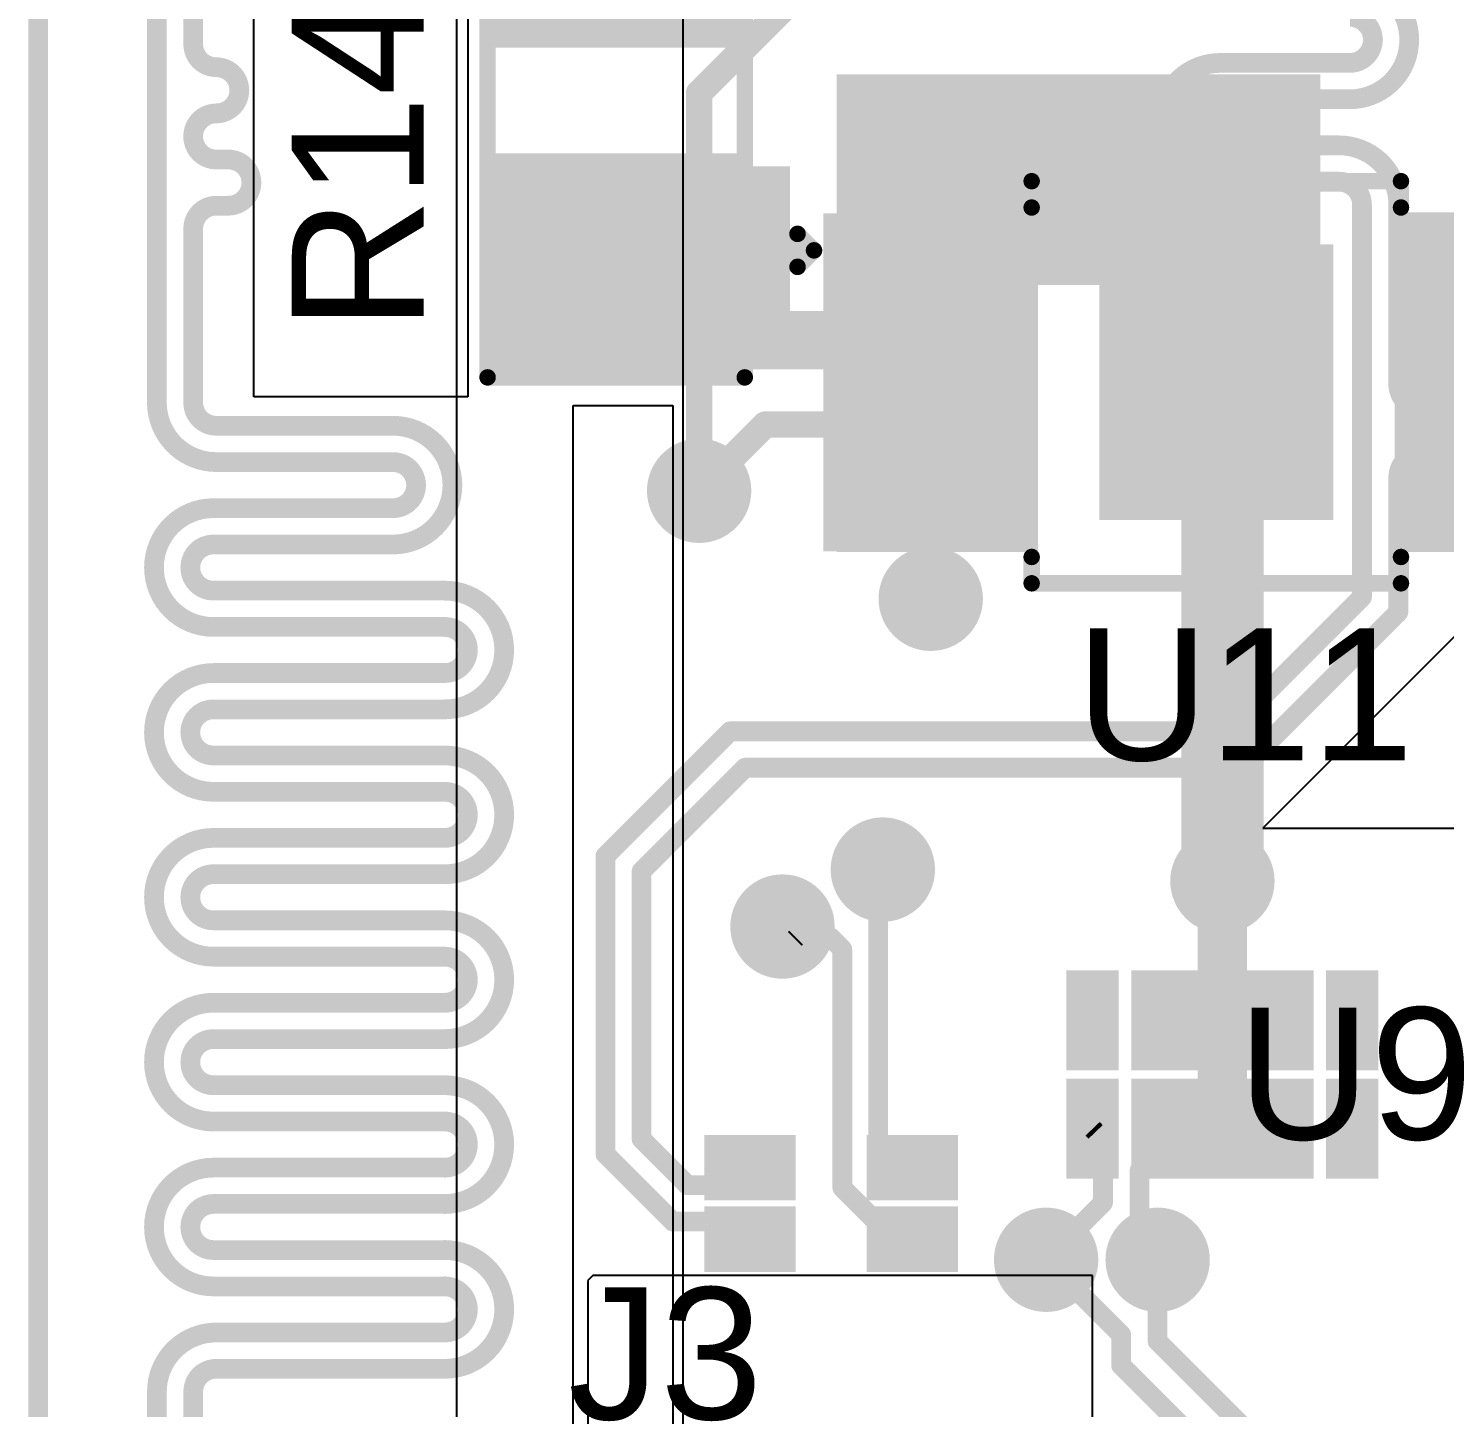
# Model space of a CAD drawing. Header units: millimetres. Extents: x 0 to 172, y 0 to 138.
# Drawn here: x 57.63 to 68.54, y 17.59 to 28.22 of the extents above; entities that cross this region are included whole.
import ezdxf

# ---------------------------------------------------------------- set-up
doc = ezdxf.new("R2010")
doc.units = ezdxf.units.MM
for name, color, linetype in [('BottomLayer', 5, 'Continuous'), ('BottomPaste', 16, 'Continuous'), ('BottomSolder', 6, 'Continuous'), ('MultiLayer', 9, 'Continuous'), ('PadHoleLayer', 156, 'Continuous'), ('TopLayer', 1, 'Continuous'), ('TopOverlay', 2, 'Continuous'), ('TopPaste', 8, 'Continuous'), ('TopSolder', 216, 'Continuous'), ('ViaHoleLayer', 16, 'Continuous')]:
    doc.layers.add(name, color=color, linetype=linetype)
doc.styles.add('Arial', font='', dxfattribs={"height": 0.2})
doc.styles.get('Arial').set_extended_font_data('Arial')

# ---------------------------------------------------------------- blocks, each defined once
blk = doc.blocks.new('8_HVSSOP_23')
at = {"layer": 'BottomLayer'}
h = blk.add_hatch(color=5, dxfattribs=at)
edge = h.paths.add_edge_path()
edge.add_arc((-0.55, 0), 0.175, 0, 360)
h = blk.add_hatch(color=5, dxfattribs=at)
edge = h.paths.add_edge_path()
edge.add_arc((0.55, 0), 0.175, 0, 360)
at = {"layer": 'BottomSolder'}
h = blk.add_hatch(color=6, dxfattribs=at)
edge = h.paths.add_edge_path()
edge.add_arc((-0.55, 0), 0.277, 0, 360)
h = blk.add_hatch(color=6, dxfattribs=at)
edge = h.paths.add_edge_path()
edge.add_arc((0.55, 0), 0.277, 0, 360)
at = {"layer": 'MultiLayer'}
h = blk.add_hatch(color=9, dxfattribs=at)
edge = h.paths.add_edge_path()
edge.add_arc((-0.55, 0), 0.175, 0, 360)
h = blk.add_hatch(color=9, dxfattribs=at)
edge = h.paths.add_edge_path()
edge.add_arc((0.55, 0), 0.175, 0, 360)
at = {"layer": 'PadHoleLayer'}
h = blk.add_hatch(color=156, dxfattribs=at)
edge = h.paths.add_edge_path()
edge.add_arc((-0.55, 0), 0.1, 0, 360)
h = blk.add_hatch(color=156, dxfattribs=at)
edge = h.paths.add_edge_path()
edge.add_arc((0.55, 0), 0.1, 0, 360)
at = {"layer": 'TopLayer'}
for points in [[(-1.475, 1.2), (-1.475, 0.75), (-2.925, 0.75), (-2.925, 1.2)], [(2.925, 1.2), (2.925, 0.75), (1.475, 0.75), (1.475, 1.2)], [(-0.8, 0.96), (0.8, 0.96), (0.8, -0.96), (-0.8, -0.96)], [(-1.475, 0.55), (-1.475, 0.1), (-2.925, 0.1), (-2.925, 0.55)], [(2.925, 0.55), (2.925, 0.1), (1.475, 0.1), (1.475, 0.55)], [(-1.475, -0.1), (-1.475, -0.55), (-2.925, -0.55), (-2.925, -0.1)], [(2.925, -0.1), (2.925, -0.55), (1.475, -0.55), (1.475, -0.1)], [(-1.475, -0.75), (-1.475, -1.2), (-2.925, -1.2), (-2.925, -0.75)], [(2.925, -0.75), (2.925, -1.2), (1.475, -1.2), (1.475, -0.75)]]:
    blk.add_hatch(color=1, dxfattribs=at).paths.add_polyline_path(points)
h = blk.add_hatch(color=1, dxfattribs=at)
edge = h.paths.add_edge_path()
edge.add_arc((-0.55, 0), 0.175, 0, 360)
h = blk.add_hatch(color=1, dxfattribs=at)
edge = h.paths.add_edge_path()
edge.add_arc((0.55, 0), 0.175, 0, 360)
at = {"layer": 'TopPaste'}
for points in [[(-1.475, 1.2), (-1.475, 0.75), (-2.925, 0.75), (-2.925, 1.2)], [(2.925, 1.2), (2.925, 0.75), (1.475, 0.75), (1.475, 1.2)], [(-0.8, 0.96), (0.8, 0.96), (0.8, -0.96), (-0.8, -0.96)], [(-1.475, 0.55), (-1.475, 0.1), (-2.925, 0.1), (-2.925, 0.55)], [(2.925, 0.55), (2.925, 0.1), (1.475, 0.1), (1.475, 0.55)], [(-1.475, -0.1), (-1.475, -0.55), (-2.925, -0.55), (-2.925, -0.1)], [(2.925, -0.1), (2.925, -0.55), (1.475, -0.55), (1.475, -0.1)], [(-1.475, -0.75), (-1.475, -1.2), (-2.925, -1.2), (-2.925, -0.75)], [(2.925, -0.75), (2.925, -1.2), (1.475, -1.2), (1.475, -0.75)]]:
    blk.add_hatch(color=8, dxfattribs=at).paths.add_polyline_path(points)
at = {"layer": 'TopSolder'}
for points in [[(-1.373, 1.302), (-1.373, 0.648), (-3.027, 0.648), (-3.027, 1.302)], [(3.027, 1.302), (3.027, 0.648), (1.373, 0.648), (1.373, 1.302)], [(-0.902, 1.062), (0.902, 1.062), (0.902, -1.062), (-0.902, -1.062)], [(-1.373, 0.652), (-1.373, -0.002), (-3.027, -0.002), (-3.027, 0.652)], [(3.027, 0.652), (3.027, -0.002), (1.373, -0.002), (1.373, 0.652)], [(-1.373, 0.002), (-1.373, -0.652), (-3.027, -0.652), (-3.027, 0.002)], [(3.027, 0.002), (3.027, -0.652), (1.373, -0.652), (1.373, 0.002)], [(-1.373, -0.648), (-1.373, -1.302), (-3.027, -1.302), (-3.027, -0.648)], [(3.027, -0.648), (3.027, -1.302), (1.373, -1.302), (1.373, -0.648)]]:
    blk.add_hatch(color=216, dxfattribs=at).paths.add_polyline_path(points)
h = blk.add_hatch(color=216, dxfattribs=at)
edge = h.paths.add_edge_path()
edge.add_arc((-0.55, 0), 0.277, 0, 360)
h = blk.add_hatch(color=216, dxfattribs=at)
edge = h.paths.add_edge_path()
edge.add_arc((0.55, 0), 0.277, 0, 360)
at = {"layer": 'TopOverlay', "const_width": 0.127}
for points in [[(-1.422, 1.549), (1.422, 1.549)], [(-1.422, 1.346), (-1.422, 1.549)], [(1.422, 1.346), (1.422, 1.549)], [(-3.226, 0.889), (-3.226, 1.143)], [(-3.226, 1.143), (-3.099, 1.016)], [(-3.226, 0.889), (-3.099, 1.016)], [(-1.422, -1.549), (-1.422, -1.346)], [(1.422, -1.549), (1.422, -1.346)], [(-1.422, -1.549), (1.422, -1.549)]]:
    blk.add_lwpolyline(points, dxfattribs=at)
at = {"layer": 'TopOverlay', "const_width": 0.0635}
for points in [[(-1.454, 1.549, 1), (-1.391, 1.549, 1)], [(-1.454, 1.549, 1), (-1.391, 1.549, 1)], [(1.391, 1.549, 1), (1.454, 1.549, 1)], [(1.391, 1.549, 1), (1.454, 1.549, 1)], [(-1.454, 1.346, 1), (-1.391, 1.346, 1)], [(1.391, 1.346, 1), (1.454, 1.346, 1)], [(-3.258, 1.143, 1), (-3.194, 1.143, 1)], [(-3.258, 1.143, 1), (-3.194, 1.143, 1)], [(-3.131, 1.016, 1), (-3.067, 1.016, 1)], [(-3.131, 1.016, 1), (-3.067, 1.016, 1)], [(-3.258, 0.889, 1), (-3.194, 0.889, 1)], [(-3.258, 0.889, 1), (-3.194, 0.889, 1)], [(-1.454, -1.346, 1), (-1.391, -1.346, 1)], [(1.391, -1.346, 1), (1.454, -1.346, 1)], [(-1.454, -1.549, 1), (-1.391, -1.549, 1)], [(-1.454, -1.549, 1), (-1.391, -1.549, 1)], [(1.391, -1.549, 1), (1.454, -1.549, 1)], [(1.391, -1.549, 1), (1.454, -1.549, 1)]]:
    blk.add_lwpolyline(points, format="xyb", close=True, dxfattribs=at)
blk = doc.blocks.new('10_USON__2_5_1__B_24')
at = {"layer": 'BottomLayer'}
for points in [[(-0.7, 1.1), (-0.135, 1.1), (-0.135, 0.9), (-0.7, 0.9)], [(0.135, 1.1), (0.7, 1.1), (0.7, 0.9), (0.135, 0.9)], [(-0.7, 0.6), (-0.135, 0.6), (-0.135, 0.4), (-0.7, 0.4)], [(0.135, 0.6), (0.7, 0.6), (0.7, 0.4), (0.135, 0.4)], [(-0.7, 0.2), (-0.135, 0.2), (-0.135, -0.2), (-0.7, -0.2)], [(0.135, 0.2), (0.7, 0.2), (0.7, -0.2), (0.135, -0.2)], [(-0.7, -0.4), (-0.135, -0.4), (-0.135, -0.6), (-0.7, -0.6)], [(0.135, -0.4), (0.7, -0.4), (0.7, -0.6), (0.135, -0.6)], [(-0.7, -0.9), (-0.135, -0.9), (-0.135, -1.1), (-0.7, -1.1)], [(0.135, -0.9), (0.7, -0.9), (0.7, -1.1), (0.135, -1.1)]]:
    blk.add_hatch(color=5, dxfattribs=at).paths.add_polyline_path(points)
at = {"layer": 'BottomPaste'}
for points in [[(-0.7, 1.1), (-0.135, 1.1), (-0.135, 0.9), (-0.7, 0.9)], [(0.135, 1.1), (0.7, 1.1), (0.7, 0.9), (0.135, 0.9)], [(-0.7, 0.6), (-0.135, 0.6), (-0.135, 0.4), (-0.7, 0.4)], [(0.135, 0.6), (0.7, 0.6), (0.7, 0.4), (0.135, 0.4)], [(-0.7, 0.2), (-0.135, 0.2), (-0.135, -0.2), (-0.7, -0.2)], [(0.135, 0.2), (0.7, 0.2), (0.7, -0.2), (0.135, -0.2)], [(-0.7, -0.4), (-0.135, -0.4), (-0.135, -0.6), (-0.7, -0.6)], [(0.135, -0.4), (0.7, -0.4), (0.7, -0.6), (0.135, -0.6)], [(-0.7, -0.9), (-0.135, -0.9), (-0.135, -1.1), (-0.7, -1.1)], [(0.135, -0.9), (0.7, -0.9), (0.7, -1.1), (0.135, -1.1)]]:
    blk.add_hatch(color=16, dxfattribs=at).paths.add_polyline_path(points)
at = {"layer": 'BottomSolder'}
for points in [[(-0.802, 1.202), (-0.033, 1.202), (-0.033, 0.798), (-0.802, 0.798)], [(0.033, 1.202), (0.802, 1.202), (0.802, 0.798), (0.033, 0.798)], [(-0.802, 0.702), (-0.033, 0.702), (-0.033, 0.298), (-0.802, 0.298)], [(0.033, 0.702), (0.802, 0.702), (0.802, 0.298), (0.033, 0.298)], [(-0.802, 0.302), (-0.033, 0.302), (-0.033, -0.302), (-0.802, -0.302)], [(0.033, 0.302), (0.802, 0.302), (0.802, -0.302), (0.033, -0.302)], [(-0.802, -0.298), (-0.033, -0.298), (-0.033, -0.702), (-0.802, -0.702)], [(0.033, -0.298), (0.802, -0.298), (0.802, -0.702), (0.033, -0.702)], [(-0.802, -0.798), (-0.033, -0.798), (-0.033, -1.202), (-0.802, -1.202)], [(0.033, -0.798), (0.802, -0.798), (0.802, -1.202), (0.033, -1.202)]]:
    blk.add_hatch(color=6, dxfattribs=at).paths.add_polyline_path(points)
blk = doc.blocks.new('R___1206_90')
at = {"layer": 'TopLayer'}
for points in [[(-2.032, 0.889), (-0.508, 0.889), (-0.508, -0.889), (-2.032, -0.889)], [(0.508, 0.889), (2.032, 0.889), (2.032, -0.889), (0.508, -0.889)]]:
    blk.add_hatch(color=1, dxfattribs=at).paths.add_polyline_path(points)
at = {"layer": 'TopPaste'}
for points in [[(-2.032, 0.889), (-0.508, 0.889), (-0.508, -0.889), (-2.032, -0.889)], [(0.508, 0.889), (2.032, 0.889), (2.032, -0.889), (0.508, -0.889)]]:
    blk.add_hatch(color=8, dxfattribs=at).paths.add_polyline_path(points)
at = {"layer": 'TopSolder'}
for points in [[(-2.1336, 0.9906), (-0.4064, 0.9906), (-0.4064, -0.9906), (-2.1336, -0.9906)], [(0.4064, 0.9906), (2.1336, 0.9906), (2.1336, -0.9906), (0.4064, -0.9906)]]:
    blk.add_hatch(color=216, dxfattribs=at).paths.add_polyline_path(points)
at = {"layer": 'TopOverlay', "const_width": 0.127}
for points in [[(-2.1336, -0.9906), (-2.1336, 0.9906)], [(2.1336, 0.9906), (-2.1336, 0.9906)], [(2.1336, -0.9906), (2.1336, 0.9906)], [(2.1336, -0.9906), (-2.1336, -0.9906)]]:
    blk.add_lwpolyline(points, dxfattribs=at)
at = {"layer": 'TopOverlay', "const_width": 0.0635}
for points in [[(-2.16535, 0.9906, 1), (-2.10185, 0.9906, 1)], [(-2.16535, 0.9906, 1), (-2.10185, 0.9906, 1)], [(2.10185, 0.9906, 1), (2.16535, 0.9906, 1)], [(2.10185, 0.9906, 1), (2.16535, 0.9906, 1)], [(-2.16535, -0.9906, 1), (-2.10185, -0.9906, 1)], [(-2.16535, -0.9906, 1), (-2.10185, -0.9906, 1)], [(2.10185, -0.9906, 1), (2.16535, -0.9906, 1)], [(2.10185, -0.9906, 1), (2.16535, -0.9906, 1)]]:
    blk.add_lwpolyline(points, format="xyb", close=True, dxfattribs=at)
blk = doc.blocks.new('MCZ1210DH900L2TA0G_B_245')
at = {"layer": 'BottomLayer'}
for points in [[(-0.375, 0.125), (-0.875, 0.125), (-0.875, 0.425), (-0.375, 0.425)], [(0.875, 0.125), (0.375, 0.125), (0.375, 0.425), (0.875, 0.425)], [(-0.375, -0.425), (-0.875, -0.425), (-0.875, -0.125), (-0.375, -0.125)], [(0.875, -0.425), (0.375, -0.425), (0.375, -0.125), (0.875, -0.125)]]:
    blk.add_hatch(color=5, dxfattribs=at).paths.add_polyline_path(points)
at = {"layer": 'BottomPaste'}
for points in [[(-0.375, 0.125), (-0.875, 0.125), (-0.875, 0.425), (-0.375, 0.425)], [(0.875, 0.125), (0.375, 0.125), (0.375, 0.425), (0.875, 0.425)], [(-0.375, -0.425), (-0.875, -0.425), (-0.875, -0.125), (-0.375, -0.125)], [(0.875, -0.425), (0.375, -0.425), (0.375, -0.125), (0.875, -0.125)]]:
    blk.add_hatch(color=16, dxfattribs=at).paths.add_polyline_path(points)
at = {"layer": 'BottomSolder'}
for points in [[(-0.273, 0.023), (-0.977, 0.023), (-0.977, 0.527), (-0.273, 0.527)], [(0.977, 0.023), (0.273, 0.023), (0.273, 0.527), (0.977, 0.527)], [(-0.273, -0.527), (-0.977, -0.527), (-0.977, -0.023), (-0.273, -0.023)], [(0.977, -0.527), (0.273, -0.527), (0.273, -0.023), (0.977, -0.023)]]:
    blk.add_hatch(color=6, dxfattribs=at).paths.add_polyline_path(points)

msp = doc.modelspace()

# ---------------------------------------------------------------- hatches: boundary and pattern name
at = {"layer": 'BottomLayer'}
h = msp.add_hatch(color=5, dxfattribs=at)
edge = h.paths.add_edge_path()
edge.add_arc((64.287, 27.407), 0.3, 0, 360)
h = msp.add_hatch(color=5, dxfattribs=at)
edge = h.paths.add_edge_path()
edge.add_arc((65.309, 27.407), 0.3, 0, 360)
h = msp.add_hatch(color=5, dxfattribs=at)
edge = h.paths.add_edge_path()
edge.add_arc((62.8, 24.657), 0.3, 0, 360)
h = msp.add_hatch(color=5, dxfattribs=at)
edge = h.paths.add_edge_path()
edge.add_arc((64.584, 23.825), 0.3, 0, 360)
h = msp.add_hatch(color=5, dxfattribs=at)
edge = h.paths.add_edge_path()
edge.add_arc((64.215, 21.739), 0.3, 0, 360)
h = msp.add_hatch(color=5, dxfattribs=at)
edge = h.paths.add_edge_path()
edge.add_arc((66.831, 21.65), 0.3, 0, 360)
h = msp.add_hatch(color=5, dxfattribs=at)
edge = h.paths.add_edge_path()
edge.add_arc((63.442, 21.3), 0.3, 0, 360)
h = msp.add_hatch(color=5, dxfattribs=at)
edge = h.paths.add_edge_path()
edge.add_arc((65.473, 18.733), 0.3, 0, 360)
h = msp.add_hatch(color=5, dxfattribs=at)
edge = h.paths.add_edge_path()
edge.add_arc((66.332, 18.733), 0.3, 0, 360)
at = {"layer": 'BottomSolder'}
h = msp.add_hatch(color=6, dxfattribs=at)
edge = h.paths.add_edge_path()
edge.add_arc((64.287, 27.407), 0.402, 0, 360)
h = msp.add_hatch(color=6, dxfattribs=at)
edge = h.paths.add_edge_path()
edge.add_arc((65.309, 27.407), 0.402, 0, 360)
h = msp.add_hatch(color=6, dxfattribs=at)
edge = h.paths.add_edge_path()
edge.add_arc((62.8, 24.657), 0.402, 0, 360)
h = msp.add_hatch(color=6, dxfattribs=at)
edge = h.paths.add_edge_path()
edge.add_arc((64.584, 23.825), 0.402, 0, 360)
h = msp.add_hatch(color=6, dxfattribs=at)
edge = h.paths.add_edge_path()
edge.add_arc((64.215, 21.739), 0.402, 0, 360)
h = msp.add_hatch(color=6, dxfattribs=at)
edge = h.paths.add_edge_path()
edge.add_arc((66.831, 21.65), 0.402, 0, 360)
h = msp.add_hatch(color=6, dxfattribs=at)
edge = h.paths.add_edge_path()
edge.add_arc((63.442, 21.3), 0.402, 0, 360)
h = msp.add_hatch(color=6, dxfattribs=at)
edge = h.paths.add_edge_path()
edge.add_arc((65.473, 18.733), 0.402, 0, 360)
h = msp.add_hatch(color=6, dxfattribs=at)
edge = h.paths.add_edge_path()
edge.add_arc((66.332, 18.733), 0.402, 0, 360)
at = {"layer": 'TopLayer'}
for points in [[(61.272, 28.172), (63.05, 28.172), (63.05, 30.591), (61.272, 30.591)], [(63.859, 26.243), (67.584, 26.243), (67.584, 27.864), (63.859, 27.864)], [(65.984, 24.533), (67.584, 24.533), (67.584, 27.864), (65.984, 27.864)], [(61.272, 25.593), (63.5, 25.593), (63.5, 27.156), (61.272, 27.156)], [(69.709, 26.801), (68.259, 26.801), (68.259, 26.243), (69.709, 26.243)], [(61.272, 25.593), (65.309, 25.593), (65.309, 26.043), (61.272, 26.043)], [(68.259, 25.593), (71.486, 25.593), (71.486, 26.06), (68.259, 26.06)], [(68.259, 24.943), (76.496, 24.943), (76.496, 25.393), (68.259, 25.393)], [(63.859, 24.185), (65.309, 24.185), (65.309, 24.743), (63.859, 24.743)], [(68.259, 24.185), (69.709, 24.185), (69.709, 24.743), (68.259, 24.743)]]:
    msp.add_hatch(color=1, dxfattribs=at).paths.add_polyline_path(points)
h = msp.add_hatch(color=1, dxfattribs=at)
edge = h.paths.add_edge_path()
edge.add_arc((64.287, 27.407), 0.3, 0, 360)
h = msp.add_hatch(color=1, dxfattribs=at)
edge = h.paths.add_edge_path()
edge.add_arc((65.309, 27.407), 0.3, 0, 360)
h = msp.add_hatch(color=1, dxfattribs=at)
edge = h.paths.add_edge_path()
edge.add_arc((62.8, 24.657), 0.3, 0, 360)
h = msp.add_hatch(color=1, dxfattribs=at)
edge = h.paths.add_edge_path()
edge.add_arc((64.584, 23.825), 0.3, 0, 360)
h = msp.add_hatch(color=1, dxfattribs=at)
edge = h.paths.add_edge_path()
edge.add_arc((64.215, 21.739), 0.3, 0, 360)
h = msp.add_hatch(color=1, dxfattribs=at)
edge = h.paths.add_edge_path()
edge.add_arc((66.831, 21.65), 0.3, 0, 360)
h = msp.add_hatch(color=1, dxfattribs=at)
edge = h.paths.add_edge_path()
edge.add_arc((63.442, 21.3), 0.3, 0, 360)
h = msp.add_hatch(color=1, dxfattribs=at)
edge = h.paths.add_edge_path()
edge.add_arc((65.473, 18.733), 0.3, 0, 360)
h = msp.add_hatch(color=1, dxfattribs=at)
edge = h.paths.add_edge_path()
edge.add_arc((66.332, 18.733), 0.3, 0, 360)
at = {"layer": 'TopSolder'}
h = msp.add_hatch(color=216, dxfattribs=at)
edge = h.paths.add_edge_path()
edge.add_arc((64.287, 27.407), 0.402, 0, 360)
h = msp.add_hatch(color=216, dxfattribs=at)
edge = h.paths.add_edge_path()
edge.add_arc((65.309, 27.407), 0.402, 0, 360)
h = msp.add_hatch(color=216, dxfattribs=at)
edge = h.paths.add_edge_path()
edge.add_arc((62.8, 24.657), 0.402, 0, 360)
h = msp.add_hatch(color=216, dxfattribs=at)
edge = h.paths.add_edge_path()
edge.add_arc((64.584, 23.825), 0.402, 0, 360)
h = msp.add_hatch(color=216, dxfattribs=at)
edge = h.paths.add_edge_path()
edge.add_arc((64.215, 21.739), 0.402, 0, 360)
h = msp.add_hatch(color=216, dxfattribs=at)
edge = h.paths.add_edge_path()
edge.add_arc((66.831, 21.65), 0.402, 0, 360)
h = msp.add_hatch(color=216, dxfattribs=at)
edge = h.paths.add_edge_path()
edge.add_arc((63.442, 21.3), 0.402, 0, 360)
h = msp.add_hatch(color=216, dxfattribs=at)
edge = h.paths.add_edge_path()
edge.add_arc((65.473, 18.733), 0.402, 0, 360)
h = msp.add_hatch(color=216, dxfattribs=at)
edge = h.paths.add_edge_path()
edge.add_arc((66.332, 18.733), 0.402, 0, 360)
at = {"layer": 'ViaHoleLayer'}
h = msp.add_hatch(color=16, dxfattribs=at)
edge = h.paths.add_edge_path()
edge.add_arc((64.287, 27.407), 0.15, 0, 360)
h = msp.add_hatch(color=16, dxfattribs=at)
edge = h.paths.add_edge_path()
edge.add_arc((65.309, 27.407), 0.15, 0, 360)
h = msp.add_hatch(color=16, dxfattribs=at)
edge = h.paths.add_edge_path()
edge.add_arc((62.8, 24.657), 0.15, 0, 360)
h = msp.add_hatch(color=16, dxfattribs=at)
edge = h.paths.add_edge_path()
edge.add_arc((64.584, 23.825), 0.15, 0, 360)
h = msp.add_hatch(color=16, dxfattribs=at)
edge = h.paths.add_edge_path()
edge.add_arc((64.215, 21.739), 0.15, 0, 360)
h = msp.add_hatch(color=16, dxfattribs=at)
edge = h.paths.add_edge_path()
edge.add_arc((66.831, 21.65), 0.15, 0, 360)
h = msp.add_hatch(color=16, dxfattribs=at)
edge = h.paths.add_edge_path()
edge.add_arc((63.442, 21.3), 0.15, 0, 360)
h = msp.add_hatch(color=16, dxfattribs=at)
edge = h.paths.add_edge_path()
edge.add_arc((65.473, 18.733), 0.15, 0, 360)
h = msp.add_hatch(color=16, dxfattribs=at)
edge = h.paths.add_edge_path()
edge.add_arc((66.332, 18.733), 0.15, 0, 360)

# ---------------------------------------------------------------- linework, layer by layer
at = {"layer": 'BottomLayer'}
for p, q in [((60.93, 30.246), (60.93, 16.298)), ((62.677, 17.419), (62.677, 30.246)), ((68.779, 23.694), (67.143, 22.058)), ((67.143, 22.058), (69.709, 22.058)), ((61.981, 18.612), (61.942, 18.573)), ((61.942, 18.573), (61.942, 17.461)), ((65.831, 18.612), (61.981, 18.612)), ((65.831, 17.461), (65.831, 18.612))]:
    msp.add_line(p, q, dxfattribs=at)
for points, const_width in [([(62.8, 27.722), (64.618, 29.54)], 0.203), ([(67.99, 28.131), (67.99, 28.131)], 0.152), ([(68.27, 28.131), (68.27, 28.131)], 0.152), ([(66.813, 27.953), (67.813, 27.953)], 0.152), ([(62.8, 24.657), (62.8, 27.722)], 0.203), ([(66.813, 27.673), (67.813, 27.673)], 0.152), ([(66.356, 27.496), (66.356, 27.496)], 0.152), ([(66.635, 27.496), (66.635, 27.496)], 0.152), ([(66.813, 27.318), (67.728, 27.318)], 0.152), ([(66.813, 27.038), (67.728, 27.038)], 0.152), ([(67.906, 26.061), (67.906, 26.861)], 0.152), ([(68.186, 26.061), (68.186, 26.861)], 0.152), ([(67.906, 23.838), (67.906, 26.061)], 0.152), ([(68.186, 26.048), (68.186, 26.061)], 0.152), ([(68.186, 25.474), (68.186, 26.048)], 0.152), ([(68.363, 25.296), (68.395, 25.296)], 0.152), ([(68.363, 24.94), (68.395, 24.94)], 0.152), ([(68.186, 24.331), (68.186, 24.762)], 0.152), ([(68.186, 23.722), (68.186, 24.331)], 0.152), ([(66.872, 22.804), (67.906, 23.838)], 0.152), ([(66.988, 22.524), (68.186, 23.722)], 0.152), ([(62.078, 21.843), (63.039, 22.804)], 0.152), ([(63.039, 22.804), (66.872, 22.804)], 0.152), ([(62.357, 21.727), (63.155, 22.524)], 0.152), ([(63.155, 22.524), (66.988, 22.524)], 0.152), ([(62.078, 19.547), (62.078, 21.843)], 0.152), ([(66.831, 20.577), (66.831, 21.65)], 0.381), ([(62.357, 19.663), (62.357, 21.727)], 0.152), ([(64.18, 21.704), (64.215, 21.739)], 0.152), ([(64.18, 19.604), (64.18, 21.704)], 0.152), ([(63.442, 21.3), (63.537, 21.205)], 0.152), ([(63.537, 21.205), (63.547, 21.215)], 0.152), ([(63.547, 21.215), (63.814, 21.215)], 0.152), ([(63.814, 21.215), (63.903, 21.125)], 0.152), ([(63.903, 19.288), (63.903, 21.125)], 0.152), ([(66.831, 19.742), (66.831, 20.577)], 0.381), ([(66.831, 19.742), (66.84, 19.733)], 0.381), ([(65.831, 19.742), (65.854, 19.718)], 0.152), ([(65.854, 19.536), (65.854, 19.718)], 0.152), ([(66.331, 19.56), (66.331, 19.742)], 0.152), ([(62.357, 19.663), (62.713, 19.307)], 0.152), ([(64.18, 19.604), (64.342, 19.442)], 0.152), ([(62.078, 19.547), (62.598, 19.027)], 0.152), ([(65.854, 19.536), (65.911, 19.479)], 0.152), ([(65.911, 19.172), (65.911, 19.479)], 0.152), ([(66.193, 19.422), (66.331, 19.56)], 0.152), ([(62.957, 19.307), (63.092, 19.442)], 0.152), ([(63.092, 19.442), (63.192, 19.442)], 0.152), ([(64.342, 19.442), (64.442, 19.442)], 0.152), ([(66.193, 18.994), (66.193, 19.422)], 0.152), ([(62.713, 19.307), (62.957, 19.307)], 0.152), ([(63.903, 19.288), (64.225, 18.966)], 0.152), ([(65.473, 18.733), (65.911, 19.172)], 0.152), ([(62.598, 19.027), (62.957, 19.027)], 0.152), ([(62.957, 19.027), (63.092, 18.892)], 0.152), ([(64.225, 18.966), (64.368, 18.966)], 0.152), ([(64.368, 18.966), (64.442, 18.892)], 0.152), ([(66.193, 18.994), (66.332, 18.855)], 0.152), ([(63.092, 18.892), (63.192, 18.892)], 0.152), ([(66.332, 18.733), (66.332, 18.855)], 0.152), ([(65.473, 18.733), (66.051, 18.156)], 0.152), ([(66.331, 18.106), (66.331, 18.733)], 0.152), ([(66.051, 17.919), (66.051, 18.156)], 0.152), ([(66.331, 18.106), (67.685, 16.752)], 0.152), ([(66.051, 17.919), (67.406, 16.564)], 0.152)]:
    msp.add_lwpolyline(points, dxfattribs=dict(at, const_width=const_width))
at = {"layer": 'BottomLayer', "const_width": 0.152}
for points in [[(67.813, 28.588, -0.414214), (68.27, 28.131)], [(67.813, 28.308, -0.414214), (67.99, 28.131)], [(67.99, 28.131, -0.414214), (67.813, 27.953)], [(68.27, 28.131, -0.414214), (67.813, 27.673)], [(66.356, 27.496, -0.414214), (66.813, 27.953)], [(66.635, 27.496, -0.414214), (66.813, 27.673)], [(66.813, 27.038, -0.414214), (66.356, 27.496)], [(66.813, 27.318, -0.414214), (66.635, 27.496)], [(67.728, 27.318, -0.414214), (68.186, 26.861)], [(67.728, 27.038, -0.414214), (67.906, 26.861)], [(68.363, 25.296, -0.414214), (68.186, 25.474)], [(68.395, 25.296, -1), (68.395, 24.94)], [(68.186, 24.762, -0.414214), (68.363, 24.94)]]:
    msp.add_lwpolyline(points, format="xyb", dxfattribs=at)
at = {"layer": 'BottomLayer'}
for points, const_width in [([(67.952, 28.131, 1), (68.029, 28.131, 1)], 0.0762), ([(67.952, 28.131, 1), (68.029, 28.131, 1)], 0.0762), ([(67.952, 28.131, 1), (68.029, 28.131, 1)], 0.0762), ([(67.952, 28.131, 1), (68.029, 28.131, 1)], 0.0762), ([(68.232, 28.131, 1), (68.308, 28.131, 1)], 0.0762), ([(68.232, 28.131, 1), (68.308, 28.131, 1)], 0.0762), ([(68.232, 28.131, 1), (68.308, 28.131, 1)], 0.0762), ([(68.232, 28.131, 1), (68.308, 28.131, 1)], 0.0762), ([(66.775, 27.953, 1), (66.851, 27.953, 1)], 0.0762), ([(66.775, 27.953, 1), (66.851, 27.953, 1)], 0.0762), ([(67.775, 27.953, 1), (67.851, 27.953, 1)], 0.0762), ([(67.775, 27.953, 1), (67.851, 27.953, 1)], 0.0762), ([(62.749, 27.722, 1), (62.851, 27.722, 1)], 0.102), ([(62.749, 27.722, 1), (62.851, 27.722, 1)], 0.102), ([(66.775, 27.673, 1), (66.851, 27.673, 1)], 0.0762), ([(66.775, 27.673, 1), (66.851, 27.673, 1)], 0.0762), ([(67.775, 27.673, 1), (67.851, 27.673, 1)], 0.0762), ([(67.775, 27.673, 1), (67.851, 27.673, 1)], 0.0762), ([(66.318, 27.496, 1), (66.394, 27.496, 1)], 0.0762), ([(66.318, 27.496, 1), (66.394, 27.496, 1)], 0.0762), ([(66.318, 27.496, 1), (66.394, 27.496, 1)], 0.0762), ([(66.318, 27.496, 1), (66.394, 27.496, 1)], 0.0762), ([(66.597, 27.496, 1), (66.673, 27.496, 1)], 0.0762), ([(66.597, 27.496, 1), (66.673, 27.496, 1)], 0.0762), ([(66.597, 27.496, 1), (66.673, 27.496, 1)], 0.0762), ([(66.597, 27.496, 1), (66.673, 27.496, 1)], 0.0762), ([(66.775, 27.318, 1), (66.851, 27.318, 1)], 0.0762), ([(66.775, 27.318, 1), (66.851, 27.318, 1)], 0.0762), ([(67.69, 27.318, 1), (67.766, 27.318, 1)], 0.0762), ([(67.69, 27.318, 1), (67.766, 27.318, 1)], 0.0762), ([(66.775, 27.038, 1), (66.851, 27.038, 1)], 0.0762), ([(66.775, 27.038, 1), (66.851, 27.038, 1)], 0.0762), ([(67.69, 27.038, 1), (67.766, 27.038, 1)], 0.0762), ([(67.69, 27.038, 1), (67.766, 27.038, 1)], 0.0762), ([(67.868, 26.861, 1), (67.944, 26.861, 1)], 0.0762), ([(67.868, 26.861, 1), (67.944, 26.861, 1)], 0.0762), ([(68.147, 26.861, 1), (68.224, 26.861, 1)], 0.0762), ([(68.147, 26.861, 1), (68.224, 26.861, 1)], 0.0762), ([(67.868, 26.061, 1), (67.944, 26.061, 1)], 0.0762), ([(67.868, 26.061, 1), (67.944, 26.061, 1)], 0.0762), ([(68.147, 26.061, 1), (68.224, 26.061, 1)], 0.0762), ([(68.147, 26.061, 1), (68.224, 26.061, 1)], 0.0762), ([(68.147, 26.048, 1), (68.224, 26.048, 1)], 0.0762), ([(68.147, 26.048, 1), (68.224, 26.048, 1)], 0.0762), ([(68.147, 25.474, 1), (68.224, 25.474, 1)], 0.0762), ([(68.147, 25.474, 1), (68.224, 25.474, 1)], 0.0762), ([(68.325, 25.296, 1), (68.401, 25.296, 1)], 0.0762), ([(68.325, 25.296, 1), (68.401, 25.296, 1)], 0.0762), ([(68.357, 25.296, 1), (68.433, 25.296, 1)], 0.0762), ([(68.357, 25.296, 1), (68.433, 25.296, 1)], 0.0762), ([(68.325, 24.94, 1), (68.401, 24.94, 1)], 0.0762), ([(68.325, 24.94, 1), (68.401, 24.94, 1)], 0.0762), ([(68.357, 24.94, 1), (68.433, 24.94, 1)], 0.0762), ([(68.357, 24.94, 1), (68.433, 24.94, 1)], 0.0762), ([(68.147, 24.762, 1), (68.224, 24.762, 1)], 0.0762), ([(68.147, 24.762, 1), (68.224, 24.762, 1)], 0.0762), ([(62.749, 24.657, 1), (62.851, 24.657, 1)], 0.102), ([(68.147, 24.331, 1), (68.224, 24.331, 1)], 0.0762), ([(68.147, 24.331, 1), (68.224, 24.331, 1)], 0.0762), ([(67.868, 23.838, 1), (67.944, 23.838, 1)], 0.0762), ([(67.868, 23.838, 1), (67.944, 23.838, 1)], 0.0762), ([(68.147, 23.722, 1), (68.224, 23.722, 1)], 0.0762), ([(68.147, 23.722, 1), (68.224, 23.722, 1)], 0.0762), ([(63.001, 22.804, 1), (63.077, 22.804, 1)], 0.0762), ([(63.001, 22.804, 1), (63.077, 22.804, 1)], 0.0762), ([(66.834, 22.804, 1), (66.91, 22.804, 1)], 0.0762), ([(66.834, 22.804, 1), (66.91, 22.804, 1)], 0.0762), ([(63.117, 22.524, 1), (63.193, 22.524, 1)], 0.0762), ([(63.117, 22.524, 1), (63.193, 22.524, 1)], 0.0762), ([(66.95, 22.524, 1), (67.026, 22.524, 1)], 0.0762), ([(66.95, 22.524, 1), (67.026, 22.524, 1)], 0.0762), ([(62.04, 21.843, 1), (62.116, 21.843, 1)], 0.0762), ([(62.04, 21.843, 1), (62.116, 21.843, 1)], 0.0762), ([(66.735, 21.65, 1), (66.926, 21.65, 1)], 0.191), ([(62.319, 21.727, 1), (62.395, 21.727, 1)], 0.0762), ([(62.319, 21.727, 1), (62.395, 21.727, 1)], 0.0762), ([(64.142, 21.704, 1), (64.218, 21.704, 1)], 0.0762), ([(64.142, 21.704, 1), (64.218, 21.704, 1)], 0.0762), ([(64.177, 21.739, 1), (64.253, 21.739, 1)], 0.0762), ([(63.404, 21.3, 1), (63.48, 21.3, 1)], 0.0762), ([(63.499, 21.205, 1), (63.575, 21.205, 1)], 0.0762), ([(63.499, 21.205, 1), (63.575, 21.205, 1)], 0.0762), ([(63.509, 21.215, 1), (63.585, 21.215, 1)], 0.0762), ([(63.509, 21.215, 1), (63.585, 21.215, 1)], 0.0762), ([(63.776, 21.215, 1), (63.852, 21.215, 1)], 0.0762), ([(63.776, 21.215, 1), (63.852, 21.215, 1)], 0.0762), ([(63.865, 21.125, 1), (63.941, 21.125, 1)], 0.0762), ([(63.865, 21.125, 1), (63.941, 21.125, 1)], 0.0762), ([(66.735, 20.577, 1), (66.926, 20.577, 1)], 0.191), ([(66.735, 20.577, 1), (66.926, 20.577, 1)], 0.191), ([(66.735, 19.742, 1), (66.926, 19.742, 1)], 0.191), ([(66.735, 19.742, 1), (66.926, 19.742, 1)], 0.191), ([(66.745, 19.733, 1), (66.935, 19.733, 1)], 0.191), ([(65.793, 19.742, 1), (65.869, 19.742, 1)], 0.0762), ([(65.816, 19.718, 1), (65.893, 19.718, 1)], 0.0762), ([(65.816, 19.718, 1), (65.893, 19.718, 1)], 0.0762), ([(66.293, 19.742, 1), (66.369, 19.742, 1)], 0.0762), ([(62.319, 19.663, 1), (62.395, 19.663, 1)], 0.0762), ([(62.319, 19.663, 1), (62.395, 19.663, 1)], 0.0762), ([(64.142, 19.604, 1), (64.218, 19.604, 1)], 0.0762), ([(64.142, 19.604, 1), (64.218, 19.604, 1)], 0.0762), ([(62.04, 19.547, 1), (62.116, 19.547, 1)], 0.0762), ([(62.04, 19.547, 1), (62.116, 19.547, 1)], 0.0762), ([(65.816, 19.536, 1), (65.893, 19.536, 1)], 0.0762), ([(65.816, 19.536, 1), (65.893, 19.536, 1)], 0.0762), ([(65.873, 19.479, 1), (65.949, 19.479, 1)], 0.0762), ([(65.873, 19.479, 1), (65.949, 19.479, 1)], 0.0762), ([(66.293, 19.56, 1), (66.369, 19.56, 1)], 0.0762), ([(66.293, 19.56, 1), (66.369, 19.56, 1)], 0.0762), ([(63.054, 19.442, 1), (63.13, 19.442, 1)], 0.0762), ([(63.054, 19.442, 1), (63.13, 19.442, 1)], 0.0762), ([(63.154, 19.442, 1), (63.23, 19.442, 1)], 0.0762), ([(64.304, 19.442, 1), (64.38, 19.442, 1)], 0.0762), ([(64.304, 19.442, 1), (64.38, 19.442, 1)], 0.0762), ([(64.404, 19.442, 1), (64.48, 19.442, 1)], 0.0762), ([(66.155, 19.422, 1), (66.231, 19.422, 1)], 0.0762), ([(66.155, 19.422, 1), (66.231, 19.422, 1)], 0.0762), ([(62.675, 19.307, 1), (62.751, 19.307, 1)], 0.0762), ([(62.675, 19.307, 1), (62.751, 19.307, 1)], 0.0762), ([(62.919, 19.307, 1), (62.995, 19.307, 1)], 0.0762), ([(62.919, 19.307, 1), (62.995, 19.307, 1)], 0.0762), ([(63.865, 19.288, 1), (63.941, 19.288, 1)], 0.0762), ([(63.865, 19.288, 1), (63.941, 19.288, 1)], 0.0762), ([(65.873, 19.172, 1), (65.949, 19.172, 1)], 0.0762), ([(65.873, 19.172, 1), (65.949, 19.172, 1)], 0.0762), ([(62.56, 19.027, 1), (62.636, 19.027, 1)], 0.0762), ([(62.56, 19.027, 1), (62.636, 19.027, 1)], 0.0762), ([(62.919, 19.027, 1), (62.995, 19.027, 1)], 0.0762), ([(62.919, 19.027, 1), (62.995, 19.027, 1)], 0.0762), ([(64.186, 18.966, 1), (64.263, 18.966, 1)], 0.0762), ([(64.186, 18.966, 1), (64.263, 18.966, 1)], 0.0762), ([(64.33, 18.966, 1), (64.406, 18.966, 1)], 0.0762), ([(64.33, 18.966, 1), (64.406, 18.966, 1)], 0.0762), ([(66.155, 18.994, 1), (66.231, 18.994, 1)], 0.0762), ([(66.155, 18.994, 1), (66.231, 18.994, 1)], 0.0762), ([(63.054, 18.892, 1), (63.13, 18.892, 1)], 0.0762), ([(63.054, 18.892, 1), (63.13, 18.892, 1)], 0.0762), ([(63.154, 18.892, 1), (63.23, 18.892, 1)], 0.0762), ([(64.404, 18.892, 1), (64.48, 18.892, 1)], 0.0762), ([(66.294, 18.855, 1), (66.37, 18.855, 1)], 0.0762), ([(66.294, 18.855, 1), (66.37, 18.855, 1)], 0.0762), ([(65.435, 18.733, 1), (65.511, 18.733, 1)], 0.0762), ([(65.435, 18.733, 1), (65.511, 18.733, 1)], 0.0762), ([(66.293, 18.733, 1), (66.369, 18.733, 1)], 0.0762), ([(66.294, 18.733, 1), (66.37, 18.733, 1)], 0.0762), ([(66.013, 18.156, 1), (66.089, 18.156, 1)], 0.0762), ([(66.013, 18.156, 1), (66.089, 18.156, 1)], 0.0762), ([(66.293, 18.106, 1), (66.369, 18.106, 1)], 0.0762), ([(66.293, 18.106, 1), (66.369, 18.106, 1)], 0.0762), ([(66.013, 17.919, 1), (66.089, 17.919, 1)], 0.0762), ([(66.013, 17.919, 1), (66.089, 17.919, 1)], 0.0762)]:
    msp.add_lwpolyline(points, format="xyb", close=True, dxfattribs=dict(at, const_width=const_width))
at = {"layer": 'TopLayer'}
for p, q in [((59.369, 25.38), (59.369, 31.919)), ((61.018, 31.916), (61.018, 25.38)), ((61.018, 25.38), (59.369, 25.38)), ((61.829, 16.965), (61.829, 25.313)), ((61.829, 25.313), (62.597, 25.313)), ((62.597, 25.313), (62.597, 16.965))]:
    msp.add_line(p, q, dxfattribs=at)
for points, const_width in [([(57.709, 3.901), (57.709, 31.049)], 0.152), ([(58.623, 25.892), (58.623, 30.581)], 0.152), ([(58.903, 28.098), (58.903, 29.442)], 0.152), ([(59.08, 27.92), (59.08, 27.92)], 0.152), ([(59.08, 27.564), (59.08, 27.564)], 0.152), ([(59.08, 27.209), (59.173, 27.209)], 0.152), ([(59.08, 26.853), (59.173, 26.853)], 0.152), ([(58.903, 26.243), (58.903, 26.675)], 0.152), ([(62.161, 26.394), (62.738, 25.818)], 0.254), ([(58.903, 25.892), (58.903, 26.243)], 0.152), ([(58.623, 25.336), (58.623, 25.892)], 0.152), ([(58.903, 25.336), (58.903, 25.892)], 0.152), ([(62.738, 25.818), (64.584, 25.818)], 0.254), ([(66.831, 21.65), (66.831, 25.447)], 0.635), ([(66.784, 25.493), (66.831, 25.447)], 0.508), ([(59.08, 25.158), (60.442, 25.158)], 0.152), ([(62.8, 24.657), (63.311, 25.168)], 0.203), ([(63.311, 25.168), (64.584, 25.168)], 0.203), ([(59.08, 24.878), (60.442, 24.878)], 0.152), ([(59.058, 24.523), (60.442, 24.523)], 0.152), ([(64.584, 23.825), (64.584, 24.518)], 0.203), ([(59.058, 24.243), (60.442, 24.243)], 0.152), ([(59.058, 23.888), (60.841, 23.888)], 0.152), ([(59.058, 23.608), (60.841, 23.608)], 0.152), ([(59.058, 23.253), (60.841, 23.253)], 0.152), ([(59.058, 22.973), (60.841, 22.973)], 0.152), ([(59.058, 22.618), (60.841, 22.618)], 0.152), ([(59.058, 22.338), (60.841, 22.338)], 0.152), ([(59.058, 21.983), (60.841, 21.983)], 0.152), ([(59.058, 21.703), (60.841, 21.703)], 0.152), ([(59.058, 21.348), (60.841, 21.348)], 0.152), ([(59.058, 21.068), (60.841, 21.068)], 0.152), ([(59.058, 20.713), (60.841, 20.713)], 0.152), ([(59.058, 20.433), (60.841, 20.433)], 0.152), ([(59.058, 20.078), (60.841, 20.078)], 0.152), ([(59.058, 19.798), (60.841, 19.798)], 0.152), ([(59.058, 19.443), (60.841, 19.443)], 0.152), ([(59.058, 19.163), (60.841, 19.163)], 0.152), ([(59.058, 18.808), (60.841, 18.808)], 0.152), ([(59.058, 18.528), (60.841, 18.528)], 0.152), ([(59.08, 18.173), (60.841, 18.173)], 0.152), ([(59.08, 17.893), (60.841, 17.893)], 0.152), ([(58.623, 16.865), (58.623, 17.716)], 0.152), ([(58.903, 16.865), (58.903, 17.716)], 0.152)]:
    msp.add_lwpolyline(points, dxfattribs=dict(at, const_width=const_width))
for points, const_width in [([(58.864, 28.098, 1), (58.941, 28.098, 1)], 0.0762), ([(58.864, 28.098, 1), (58.941, 28.098, 1)], 0.0762), ([(59.042, 27.92, 1), (59.118, 27.92, 1)], 0.0762), ([(59.042, 27.92, 1), (59.119, 27.92, 1)], 0.0762), ([(59.042, 27.92, 1), (59.118, 27.92, 1)], 0.0762), ([(59.042, 27.92, 1), (59.119, 27.92, 1)], 0.0762), ([(59.042, 27.564, 1), (59.118, 27.564, 1)], 0.0762), ([(59.042, 27.564, 1), (59.119, 27.564, 1)], 0.0762), ([(59.042, 27.564, 1), (59.119, 27.564, 1)], 0.0762), ([(59.042, 27.564, 1), (59.118, 27.564, 1)], 0.0762), ([(59.042, 27.209, 1), (59.118, 27.209, 1)], 0.0762), ([(59.042, 27.209, 1), (59.118, 27.209, 1)], 0.0762), ([(59.134, 27.209, 1), (59.211, 27.209, 1)], 0.0762), ([(59.134, 27.209, 1), (59.211, 27.209, 1)], 0.0762), ([(59.042, 26.853, 1), (59.118, 26.853, 1)], 0.0762), ([(59.042, 26.853, 1), (59.118, 26.853, 1)], 0.0762), ([(59.134, 26.853, 1), (59.211, 26.853, 1)], 0.0762), ([(59.134, 26.853, 1), (59.211, 26.853, 1)], 0.0762), ([(58.864, 26.675, 1), (58.941, 26.675, 1)], 0.0762), ([(58.864, 26.675, 1), (58.941, 26.675, 1)], 0.0762), ([(62.098, 26.394, 1), (62.225, 26.394, 1)], 0.127), ([(58.864, 26.243, 1), (58.941, 26.243, 1)], 0.0762), ([(58.864, 26.243, 1), (58.941, 26.243, 1)], 0.0762), ([(58.585, 25.892, 1), (58.661, 25.892, 1)], 0.0762), ([(58.585, 25.892, 1), (58.661, 25.892, 1)], 0.0762), ([(58.864, 25.892, 1), (58.941, 25.892, 1)], 0.0762), ([(58.864, 25.892, 1), (58.941, 25.892, 1)], 0.0762), ([(62.674, 25.818, 1), (62.801, 25.818, 1)], 0.127), ([(62.674, 25.818, 1), (62.801, 25.818, 1)], 0.127), ([(64.521, 25.818, 1), (64.648, 25.818, 1)], 0.127), ([(66.672, 25.447, 1), (66.989, 25.447, 1)], 0.318), ([(66.657, 25.493, 1), (66.911, 25.493, 1)], 0.254), ([(66.704, 25.447, 1), (66.958, 25.447, 1)], 0.254), ([(58.585, 25.336, 1), (58.661, 25.336, 1)], 0.0762), ([(58.585, 25.336, 1), (58.661, 25.336, 1)], 0.0762), ([(58.864, 25.336, 1), (58.941, 25.336, 1)], 0.0762), ([(58.864, 25.336, 1), (58.941, 25.336, 1)], 0.0762), ([(59.042, 25.158, 1), (59.118, 25.158, 1)], 0.0762), ([(59.042, 25.158, 1), (59.118, 25.158, 1)], 0.0762), ([(60.404, 25.158, 1), (60.48, 25.158, 1)], 0.0762), ([(60.404, 25.158, 1), (60.48, 25.158, 1)], 0.0762), ([(63.26, 25.168, 1), (63.361, 25.168, 1)], 0.102), ([(63.26, 25.168, 1), (63.361, 25.168, 1)], 0.102), ([(64.533, 25.168, 1), (64.635, 25.168, 1)], 0.102), ([(59.042, 24.878, 1), (59.118, 24.878, 1)], 0.0762), ([(59.042, 24.878, 1), (59.118, 24.878, 1)], 0.0762), ([(60.404, 24.878, 1), (60.48, 24.878, 1)], 0.0762), ([(60.404, 24.878, 1), (60.48, 24.878, 1)], 0.0762), ([(62.749, 24.657, 1), (62.851, 24.657, 1)], 0.102), ([(59.02, 24.523, 1), (59.096, 24.523, 1)], 0.0762), ([(59.02, 24.523, 1), (59.096, 24.523, 1)], 0.0762), ([(60.404, 24.523, 1), (60.48, 24.523, 1)], 0.0762), ([(60.404, 24.523, 1), (60.48, 24.523, 1)], 0.0762), ([(64.533, 24.518, 1), (64.635, 24.518, 1)], 0.102), ([(59.02, 24.243, 1), (59.096, 24.243, 1)], 0.0762), ([(59.02, 24.243, 1), (59.096, 24.243, 1)], 0.0762), ([(60.404, 24.243, 1), (60.48, 24.243, 1)], 0.0762), ([(60.404, 24.243, 1), (60.48, 24.243, 1)], 0.0762), ([(59.02, 23.888, 1), (59.096, 23.888, 1)], 0.0762), ([(59.02, 23.888, 1), (59.096, 23.888, 1)], 0.0762), ([(60.803, 23.888, 1), (60.88, 23.888, 1)], 0.0762), ([(60.803, 23.888, 1), (60.88, 23.888, 1)], 0.0762), ([(64.533, 23.825, 1), (64.635, 23.825, 1)], 0.102), ([(59.02, 23.608, 1), (59.096, 23.608, 1)], 0.0762), ([(59.02, 23.608, 1), (59.096, 23.608, 1)], 0.0762), ([(60.803, 23.608, 1), (60.88, 23.608, 1)], 0.0762), ([(60.803, 23.608, 1), (60.88, 23.608, 1)], 0.0762), ([(59.02, 23.253, 1), (59.096, 23.253, 1)], 0.0762), ([(59.02, 23.253, 1), (59.096, 23.253, 1)], 0.0762), ([(60.803, 23.253, 1), (60.88, 23.253, 1)], 0.0762), ([(60.803, 23.253, 1), (60.88, 23.253, 1)], 0.0762), ([(59.02, 22.973, 1), (59.096, 22.973, 1)], 0.0762), ([(59.02, 22.973, 1), (59.096, 22.973, 1)], 0.0762), ([(60.803, 22.973, 1), (60.88, 22.973, 1)], 0.0762), ([(60.803, 22.973, 1), (60.88, 22.973, 1)], 0.0762), ([(59.02, 22.618, 1), (59.096, 22.618, 1)], 0.0762), ([(59.02, 22.618, 1), (59.096, 22.618, 1)], 0.0762), ([(60.803, 22.618, 1), (60.88, 22.618, 1)], 0.0762), ([(60.803, 22.618, 1), (60.88, 22.618, 1)], 0.0762), ([(59.02, 22.338, 1), (59.096, 22.338, 1)], 0.0762), ([(59.02, 22.338, 1), (59.096, 22.338, 1)], 0.0762), ([(60.803, 22.338, 1), (60.88, 22.338, 1)], 0.0762), ([(60.803, 22.338, 1), (60.88, 22.338, 1)], 0.0762), ([(59.02, 21.983, 1), (59.096, 21.983, 1)], 0.0762), ([(59.02, 21.983, 1), (59.096, 21.983, 1)], 0.0762), ([(60.803, 21.983, 1), (60.88, 21.983, 1)], 0.0762), ([(60.803, 21.983, 1), (60.88, 21.983, 1)], 0.0762), ([(66.672, 21.65, 1), (66.989, 21.65, 1)], 0.318), ([(59.02, 21.703, 1), (59.096, 21.703, 1)], 0.0762), ([(59.02, 21.703, 1), (59.096, 21.703, 1)], 0.0762), ([(60.803, 21.703, 1), (60.88, 21.703, 1)], 0.0762), ([(60.803, 21.703, 1), (60.88, 21.703, 1)], 0.0762), ([(59.02, 21.348, 1), (59.096, 21.348, 1)], 0.0762), ([(59.02, 21.348, 1), (59.096, 21.348, 1)], 0.0762), ([(60.803, 21.348, 1), (60.88, 21.348, 1)], 0.0762), ([(60.803, 21.348, 1), (60.88, 21.348, 1)], 0.0762), ([(59.02, 21.068, 1), (59.096, 21.068, 1)], 0.0762), ([(59.02, 21.068, 1), (59.096, 21.068, 1)], 0.0762), ([(60.803, 21.068, 1), (60.88, 21.068, 1)], 0.0762), ([(60.803, 21.068, 1), (60.88, 21.068, 1)], 0.0762), ([(59.02, 20.713, 1), (59.096, 20.713, 1)], 0.0762), ([(59.02, 20.713, 1), (59.096, 20.713, 1)], 0.0762), ([(60.803, 20.713, 1), (60.88, 20.713, 1)], 0.0762), ([(60.803, 20.713, 1), (60.88, 20.713, 1)], 0.0762), ([(59.02, 20.433, 1), (59.096, 20.433, 1)], 0.0762), ([(59.02, 20.433, 1), (59.096, 20.433, 1)], 0.0762), ([(60.803, 20.433, 1), (60.88, 20.433, 1)], 0.0762), ([(60.803, 20.433, 1), (60.88, 20.433, 1)], 0.0762), ([(59.02, 20.078, 1), (59.096, 20.078, 1)], 0.0762), ([(59.02, 20.078, 1), (59.096, 20.078, 1)], 0.0762), ([(60.803, 20.078, 1), (60.88, 20.078, 1)], 0.0762), ([(60.803, 20.078, 1), (60.88, 20.078, 1)], 0.0762), ([(59.02, 19.798, 1), (59.096, 19.798, 1)], 0.0762), ([(59.02, 19.798, 1), (59.096, 19.798, 1)], 0.0762), ([(60.803, 19.798, 1), (60.88, 19.798, 1)], 0.0762), ([(60.803, 19.798, 1), (60.88, 19.798, 1)], 0.0762), ([(59.02, 19.443, 1), (59.096, 19.443, 1)], 0.0762), ([(59.02, 19.443, 1), (59.096, 19.443, 1)], 0.0762), ([(60.803, 19.443, 1), (60.88, 19.443, 1)], 0.0762), ([(60.803, 19.443, 1), (60.88, 19.443, 1)], 0.0762), ([(59.02, 19.163, 1), (59.096, 19.163, 1)], 0.0762), ([(59.02, 19.163, 1), (59.096, 19.163, 1)], 0.0762), ([(60.803, 19.163, 1), (60.88, 19.163, 1)], 0.0762), ([(60.803, 19.163, 1), (60.88, 19.163, 1)], 0.0762), ([(59.02, 18.808, 1), (59.096, 18.808, 1)], 0.0762), ([(59.02, 18.808, 1), (59.096, 18.808, 1)], 0.0762), ([(60.803, 18.808, 1), (60.88, 18.808, 1)], 0.0762), ([(60.803, 18.808, 1), (60.88, 18.808, 1)], 0.0762), ([(59.02, 18.528, 1), (59.096, 18.528, 1)], 0.0762), ([(59.02, 18.528, 1), (59.096, 18.528, 1)], 0.0762), ([(60.803, 18.528, 1), (60.88, 18.528, 1)], 0.0762), ([(60.803, 18.528, 1), (60.88, 18.528, 1)], 0.0762), ([(59.042, 18.173, 1), (59.118, 18.173, 1)], 0.0762), ([(59.042, 18.173, 1), (59.118, 18.173, 1)], 0.0762), ([(60.803, 18.173, 1), (60.88, 18.173, 1)], 0.0762), ([(60.803, 18.173, 1), (60.88, 18.173, 1)], 0.0762), ([(59.042, 17.893, 1), (59.118, 17.893, 1)], 0.0762), ([(59.042, 17.893, 1), (59.118, 17.893, 1)], 0.0762), ([(60.803, 17.893, 1), (60.88, 17.893, 1)], 0.0762), ([(60.803, 17.893, 1), (60.88, 17.893, 1)], 0.0762), ([(58.585, 17.716, 1), (58.661, 17.716, 1)], 0.0762), ([(58.585, 17.716, 1), (58.661, 17.716, 1)], 0.0762), ([(58.864, 17.716, 1), (58.941, 17.716, 1)], 0.0762), ([(58.864, 17.716, 1), (58.941, 17.716, 1)], 0.0762)]:
    msp.add_lwpolyline(points, format="xyb", close=True, dxfattribs=dict(at, const_width=const_width))
at = {"layer": 'TopLayer', "const_width": 0.152}
for points in [[(59.08, 27.92, -0.414214), (58.903, 28.098)], [(59.08, 27.92, -1), (59.08, 27.564)], [(59.08, 27.209, -1), (59.08, 27.564)], [(59.173, 27.209, -1), (59.173, 26.853)], [(58.903, 26.675, -0.414214), (59.08, 26.853)], [(59.08, 24.878, -0.414214), (58.623, 25.336)], [(59.08, 25.158, -0.414214), (58.903, 25.336)], [(60.442, 25.158, -1), (60.442, 24.243)], [(60.442, 24.878, -1), (60.442, 24.523)], [(59.058, 23.608, -1), (59.058, 24.523)], [(59.058, 23.888, -1), (59.058, 24.243)], [(60.841, 23.888, -1), (60.841, 22.973)], [(60.841, 23.608, -1), (60.841, 23.253)], [(59.058, 22.338, -1), (59.058, 23.253)], [(59.058, 22.618, -1), (59.058, 22.973)], [(60.841, 22.618, -1), (60.841, 21.703)], [(60.841, 22.338, -1), (60.841, 21.983)], [(59.058, 21.068, -1), (59.058, 21.983)], [(59.058, 21.348, -1), (59.058, 21.703)], [(60.841, 21.348, -1), (60.841, 20.433)], [(60.841, 21.068, -1), (60.841, 20.713)], [(59.058, 19.798, -1), (59.058, 20.713)], [(59.058, 20.078, -1), (59.058, 20.433)], [(60.841, 20.078, -1), (60.841, 19.163)], [(60.841, 19.798, -1), (60.841, 19.443)], [(59.058, 18.528, -1), (59.058, 19.443)], [(59.058, 18.808, -1), (59.058, 19.163)], [(60.841, 18.808, -1), (60.841, 17.893)], [(60.841, 18.528, -1), (60.841, 18.173)], [(58.623, 17.716, -0.414214), (59.08, 18.173)], [(58.903, 17.716, -0.414214), (59.08, 17.893)]]:
    msp.add_lwpolyline(points, format="xyb", dxfattribs=at)

# ---------------------------------------------------------------- block references
for name, p, rotation in [('R___1206_90', (62.161, 27.664), 270), ('10_USON__2_5_1__B_24', (66.831, 20.16), 90)]:
    msp.add_blockref(name, p, dxfattribs=dict(rotation=rotation))
for name, p in [('8_HVSSOP_23', (66.784, 25.493)), ('MCZ1210DH900L2TA0G_B_245', (63.817, 19.167))]:
    msp.add_blockref(name, p)

# ---------------------------------------------------------------- texts
at = {"layer": 'TopOverlay', "style": 'Arial'}
msp.add_text('R144', height=1.016, rotation=90, dxfattribs=at).set_placement((60.678, 25.887))
for s, p in [('U11', (65.702, 22.581)), ('U9', (66.946, 19.66)), ('J3', (61.79, 17.504))]:
    msp.add_text(s, height=1.016, dxfattribs=at).set_placement(p)

doc.saveas('drawing.dxf')
